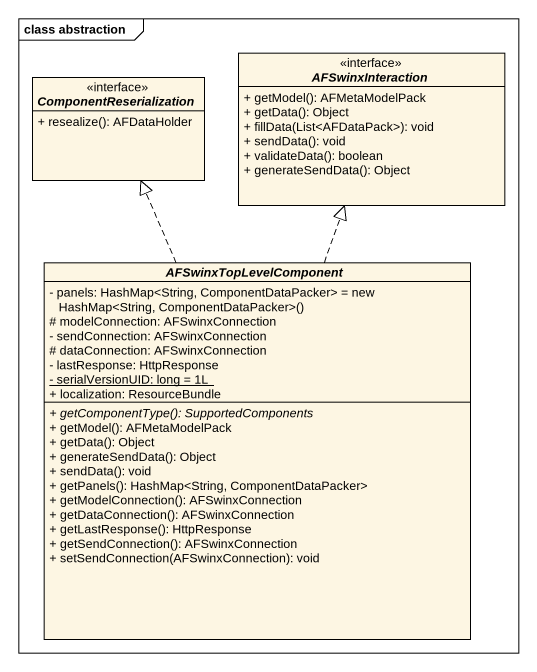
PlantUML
@startuml
mainframe class abstraction
hide circle
hide empty members
skinparam classAttributeIconSize 0
interface ComponentReserialization <<interface>> {
  + resealize(): AFDataHolder
}
interface AFSwinxInteraction <<interface>> {
  + getModel(): AFMetaModelPack
  + getData(): Object
  + fillData(List<AFDataPack>): void
  + sendData(): void
  + validateData(): boolean
  + generateSendData(): Object
}
abstract class AFSwinxTopLevelComponent {
  {field} - panels: HashMap<String, ComponentDataPacker> = new HashMap<String, ComponentDataPacker>()
  # modelConnection: AFSwinxConnection
  - sendConnection: AFSwinxConnection
  # dataConnection: AFSwinxConnection
  - lastResponse: HttpResponse
  {static} - serialVersionUID: long = 1L
  + localization: ResourceBundle
  {abstract} + getComponentType(): SupportedComponents
  + getModel(): AFMetaModelPack
  + getData(): Object
  + generateSendData(): Object
  + sendData(): void
  + getPanels(): HashMap<String, ComponentDataPacker>
  + getModelConnection(): AFSwinxConnection
  + getDataConnection(): AFSwinxConnection
  + getLastResponse(): HttpResponse
  + getSendConnection(): AFSwinxConnection
  + setSendConnection(AFSwinxConnection): void
}
AFSwinxTopLevelComponent .up.|> ComponentReserialization
AFSwinxTopLevelComponent .up.|> AFSwinxInteraction
@enduml
